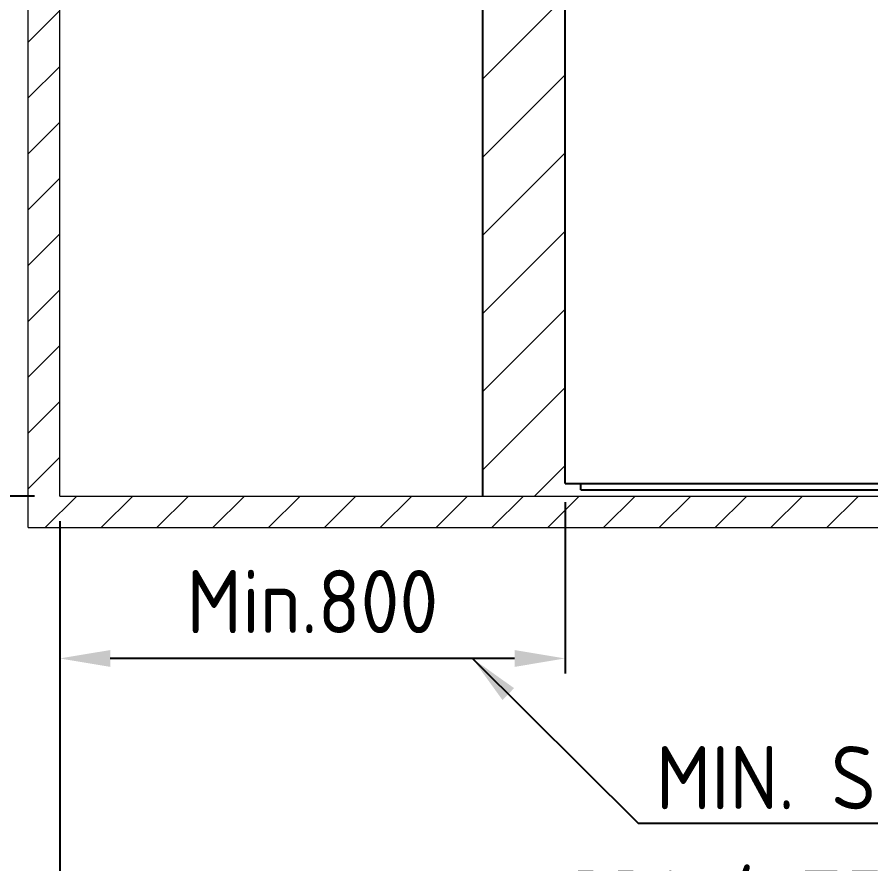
# Model space of a CAD drawing. Header units: millimetres. Extents: x -318593 to -214282, y -19600 to -2215.
# Drawn here: x -224025 to -222673, y -17366 to -16025 of the extents above; entities that cross this region are included whole.
import ezdxf

# ---------------------------------------------------------------- set-up
doc = ezdxf.new("R2010")
doc.units = ezdxf.units.MM
doc.header["$MEASUREMENT"] = 0
doc.linetypes.add('HIDDEN', pattern=[9.525, 6.35, -3.175])
doc.layers.get('0').update_dxf_attribs({"lineweight": 25})
for name, color, linetype, lineweight in [('D', 3, 'Continuous', 13), ('H', 2, 'HIDDEN', 15), ('S', 4, 'Continuous', 15)]:
    doc.layers.add(name, color=color, linetype=linetype, lineweight=lineweight)
doc.styles.get("Standard").update_dxf_attribs({"font": 'KAIU.TTF'})
doc.styles.add('STU25', font='isocp2.shx')
doc.dimstyles.new('STU25', dxfattribs={"dimscale": 40, "dimtxt": 2.5, "dimasz": 2, "dimexe": 0.6, "dimexo": 1, "dimgap": 1, "dimtad": 1, "dimdsep": 46, "dimtxsty": 'STU25', "dimcen": 2, "dimazin": 2, "dimtfac": 1, "dimtmove": 0, "dimatfit": 3, "dimfxl": 0, "dimtolj": 1, "dimtzin": 0, "dimarcsym": 0})
doc.dimstyles.new('STU25$7', dxfattribs={"dimscale": 40, "dimtxt": 2.5, "dimasz": 2, "dimexe": 1.25, "dimexo": 0.625, "dimgap": 1, "dimtad": 0, "dimdec": 4, "dimdsep": 46, "dimtxsty": 'STU25', "dimcen": 2.5, "dimazin": 2, "dimtfac": 1, "dimtdec": 4, "dimtmove": 0, "dimatfit": 3, "dimfxl": 0, "dimtolj": 1, "dimtzin": 0, "dimarcsym": 0})

# ---------------------------------------------------------------- blocks, each defined once
blk = doc.blocks.new('*D6')
at = {"layer": 'D', "color": 0, "lineweight": -2}
for p, q in [((-223197.4, -14713.3), (-224409.8, -14713.3)), ((-224385.8, -14793.3), (-224385.8, -16703.3)), ((-223997.4, -16783.3), (-224409.8, -16783.3))]:
    blk.add_line(p, q, dxfattribs=at)
at = {"layer": 'D', "color": 0}
for points in [[(-224372.5, -14793.3), (-224399.2, -14793.3), (-224385.8, -14713.3)], [(-224399.2, -16703.3), (-224372.5, -16703.3), (-224385.8, -16783.3)]]:
    blk.add_solid(points, dxfattribs=at)
at = {"layer": 'Defpoints', "color": 0}
for p in [(-223157.4, -14713.3), (-224385.8, -16783.3), (-223957.4, -16783.3)]:
    blk.add_point(p, dxfattribs=at)
at = {"layer": 'D', "color": 0, "insert": (-224475.8, -15748.3), "char_height": 100, "attachment_point": 5, "rotation": 90, "style": 'STU25'}
blk.add_mtext('\\A1;2070', dxfattribs=at)
blk = doc.blocks.new('*D9')
at = {"layer": 'D', "color": 0, "lineweight": -2}
for p, q in [((-223157.4, -16793.3), (-223157.4, -17064.4)), ((-223957.4, -16823.3), (-223957.4, -17064.4)), ((-223237.4, -17040.4), (-223877.4, -17040.4))]:
    blk.add_line(p, q, dxfattribs=at)
at = {"layer": 'D', "color": 0}
for points in [[(-223877.4, -17027.1), (-223877.4, -17053.8), (-223957.4, -17040.4)], [(-223237.4, -17053.8), (-223237.4, -17027.1), (-223157.4, -17040.4)]]:
    blk.add_solid(points, dxfattribs=at)
at = {"layer": 'Defpoints', "color": 0}
for p in [(-223157.4, -16753.3), (-223957.4, -16783.3), (-223957.4, -17040.4)]:
    blk.add_point(p, dxfattribs=at)
at = {"layer": 'D', "color": 0, "insert": (-223557.4, -16950.4), "char_height": 100, "attachment_point": 5, "style": 'STU25'}
blk.add_mtext('\\A1;{\\Fisocp2.shx;Min.800}', dxfattribs=at)
blk = doc.blocks.new('*D20')
at = {"layer": 'D', "color": 0, "lineweight": -2}
for p, q in [((-223957.4, -16823.3), (-223957.4, -17550.7)), ((-220617.4, -16823.3), (-220617.4, -17550.7)), ((-223877.4, -17526.7), (-220697.4, -17526.7))]:
    blk.add_line(p, q, dxfattribs=at)
at = {"layer": 'D', "color": 0}
for points in [[(-223877.4, -17513.4), (-223877.4, -17540.1), (-223957.4, -17526.7)], [(-220697.4, -17540.1), (-220697.4, -17513.4), (-220617.4, -17526.7)]]:
    blk.add_solid(points, dxfattribs=at)
at = {"layer": 'Defpoints', "color": 0}
for p in [(-223957.4, -16783.3), (-220617.4, -16783.3), (-220617.4, -17526.7)]:
    blk.add_point(p, dxfattribs=at)
at = {"layer": 'D', "color": 0, "insert": (-223147.4, -17376.7), "char_height": 100, "attachment_point": 1, "style": 'STU25'}
blk.add_mtext('\\A1;3340(STERILIZATION CORNER)', dxfattribs=at)

msp = doc.modelspace()

# ---------------------------------------------------------------- hatches: boundary and pattern name
at = {"layer": 'D'}
h = msp.add_hatch(dxfattribs=at)
h.set_pattern_fill('ANSI31', color=256, scale=700, style=0)
h.set_pattern_definition([(45, (-85140.55, -7040.51), (-61.871843, 61.871843), [])])
h.paths.add_polyline_path([(-223957.439, -13523.326), (-220617.439, -13523.326), (-220617.439, -14996.391), (-221286.655, -14996.391), (-221286.655, -16783.326), (-221417.439, -16783.326), (-221417.439, -16753.326), (-221417.439, -16453.326), (-221417.439, -14703.326), (-222577.439, -14703.326), (-223157.439, -14703.326), (-223157.439, -16753.326), (-223157.439, -16783.326), (-223288.224, -16783.326), (-223288.224, -14996.391), (-223957.439, -14996.391)])
at = {"layer": 'H', "ltscale": 5}
h = msp.add_hatch(dxfattribs=at)
h.set_pattern_fill('ANSI31', color=256, scale=500, style=0)
h.set_pattern_definition([(45, (-85140.55, -7040.514), (-44.194174, 44.194174), [])])
h.paths.add_polyline_path([(-220617.439, -16783.326), (-220617.439, -13523.326), (-220567.439, -13523.326), (-220567.439, -16833.326), (-224007.439, -16833.326), (-224007.439, -13523.326), (-223957.439, -13523.326), (-223957.439, -16783.326)])

# ---------------------------------------------------------------- linework, layer by layer
for p, q in [((-223157.439, -16763.326), (-223157.439, -14713.326)), ((-223288.224, -14996.391), (-223288.224, -16783.326)), ((-223157.439, -16763.326), (-222577.439, -16763.326)), ((-223132.439, -16773.326), (-223132.439, -16763.326)), ((-223132.439, -16773.326), (-222577.439, -16773.326))]:
    msp.add_line(p, q)
at = {"layer": 'S'}
for p, q in [((-224007.439, -16833.326), (-224007.439, -13523.326)), ((-223957.439, -16783.326), (-223957.439, -13523.326)), ((-223957.439, -16783.326), (-220617.439, -16783.326)), ((-224007.439, -16833.326), (-220567.439, -16833.326))]:
    msp.add_line(p, q, dxfattribs=at)

# ---------------------------------------------------------------- texts
at = {"layer": 'D', "insert": (-223013.725, -17179.086), "char_height": 100, "attachment_point": 1}
msp.add_mtext('{\\Fisocp2.shx;\\C3;MIN. SPACE FOR SERVICE}', dxfattribs=at)

# ---------------------------------------------------------------- dimensions: what is measured, and where the dimension line sits
at = {"layer": 'D'}
dim = msp.add_linear_dim(base=(-224385.834, -16783.326), p1=(-223157.439, -14713.326), p2=(-223957.439, -16783.326), angle=90, dimstyle='STU25', dxfattribs=at)
dim.commit()
dim.dimension.update_dxf_attribs({"geometry": '*D6', "text_midpoint": (-224475.834, -15748.326)})
dim = msp.add_linear_dim(base=(-223957.439, -17040.431), p1=(-223157.439, -16753.326), p2=(-223957.439, -16783.326), text='{\\Fisocp2.shx;Min.<>}', dimstyle='STU25', dxfattribs=at)
dim.commit()
dim.dimension.update_dxf_attribs({"geometry": '*D9', "text_midpoint": (-223557.439, -16950.431)})
dim = msp.add_linear_dim(base=(-220617.439, -17526.724), p1=(-223957.439, -16783.326), p2=(-220617.439, -16783.326), text='<>(STERILIZATION CORNER)', dimstyle='STU25', dxfattribs=at)
dim.commit()
dim.dimension.update_dxf_attribs({"geometry": '*D20', "text_midpoint": (-222287.439, -17526.724), "dimtype": 160})

# ---------------------------------------------------------------- leaders
msp.add_leader([(-223304.01, -17040.431), (-223041.574, -17301.117), (-221563.1, -17301.117)], dimstyle='STU25$7', override={"dimexe": 0.6, "dimexo": 1, "dimtad": 1, "dimdec": 2, "dimcen": 2, "dimtdec": 2}, dxfattribs=at)

doc.saveas('drawing.dxf')
